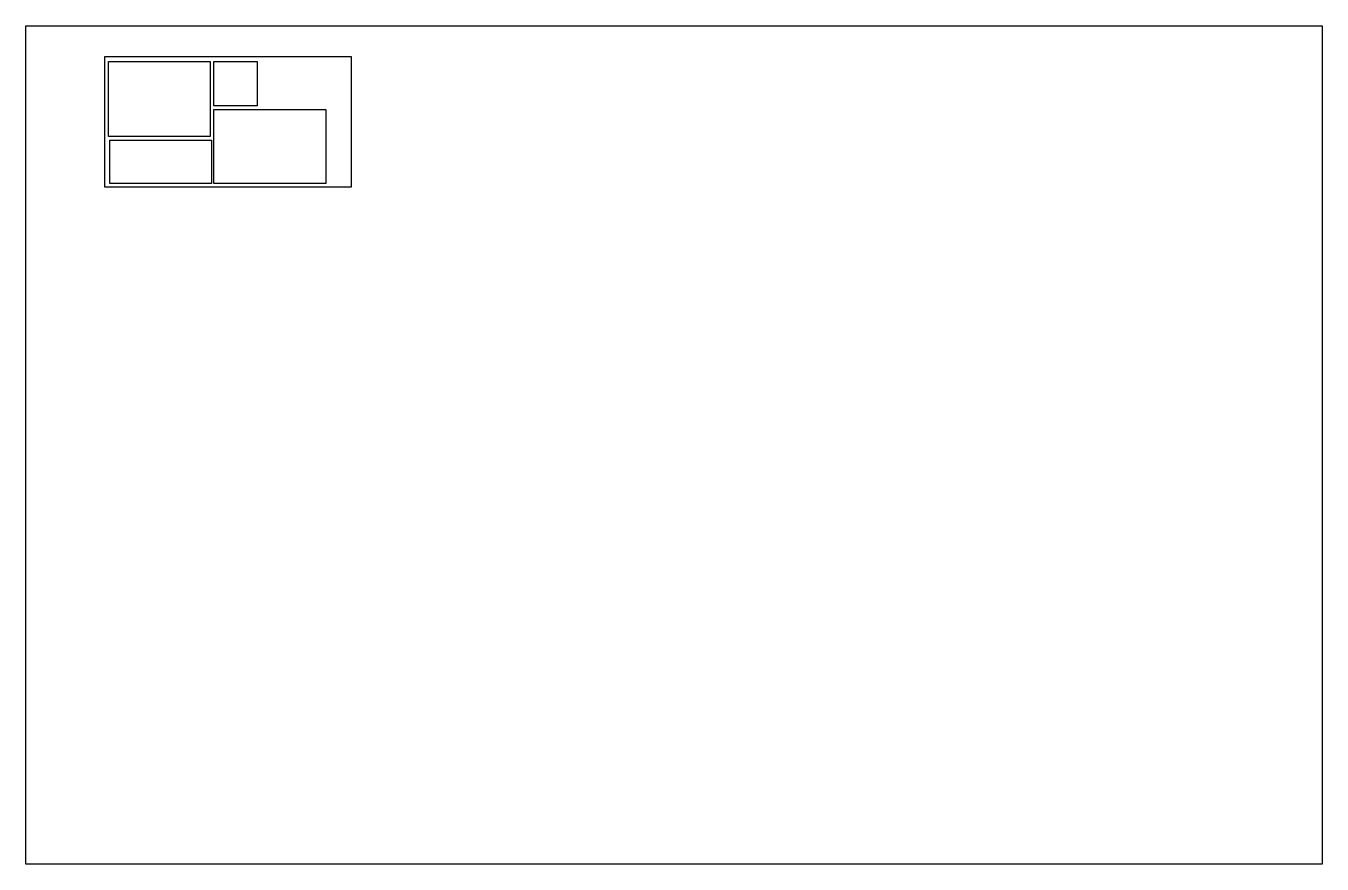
# Model space of a CAD drawing. Header units: metres. Extents: x 0 to 1000, y 0 to 647.
import ezdxf

# ---------------------------------------------------------------- set-up
doc = ezdxf.new("R2010")
doc.units = ezdxf.units.M
for name, color, linetype in [('EXTERIOR_WALL_HIGHLIGHT', 2, 'CONTINUOUS'), ('INTERIOR_WALL_HIGHLIGHT', 4, 'CONTINUOUS'), ('ORIGINAL_DRAWING', 8, 'CONTINUOUS')]:
    doc.layers.add(name, color=color, linetype=linetype)
picture_1 = doc.add_image_def('image1.png', size_in_pixel=(5100, 3300))

msp = doc.modelspace()

# ---------------------------------------------------------------- linework, layer by layer
at = {"layer": 'EXTERIOR_WALL_HIGHLIGHT'}
msp.add_lwpolyline([(60.8, 623.5), (251, 623.5), (251, 522.5), (60.8, 522.5), (60.8, 623.5)], close=True, dxfattribs=at)
at = {"layer": 'INTERIOR_WALL_HIGHLIGHT'}
for points in [[(63.7, 619.6), (142.2, 619.6), (142.2, 561.8), (63.7, 561.8), (63.7, 619.6)], [(145.1, 619.6), (178.4, 619.6), (178.4, 585.3), (145.1, 585.3), (145.1, 619.6)], [(145.1, 582.4), (231.4, 582.4), (231.4, 525.5), (145.1, 525.5), (145.1, 582.4)], [(64.7, 558.8), (143.1, 558.8), (143.1, 525.5), (64.7, 525.5), (64.7, 558.8)]]:
    msp.add_lwpolyline(points, close=True, dxfattribs=at)

# ---------------------------------------------------------------- pictures from other files: only their frames are drawn
at = {"layer": 'ORIGINAL_DRAWING'}
image = msp.add_image(picture_1, insert=(0, 0), size_in_units=(1000, 647.1), dxfattribs=at)

doc.saveas('drawing.dxf')
